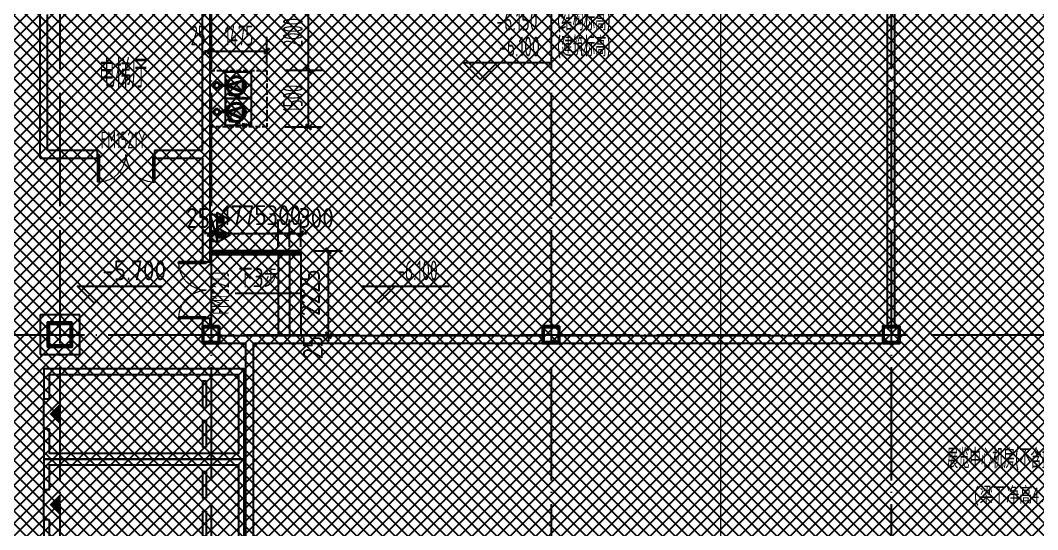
# Model space of a CAD drawing. Extents: x -473190 to 2138458, y -81875 to 2633646.
# Drawn here: x 476692 to 503612, y 84030 to 97516 of the extents above; entities that cross this region are included whole.
import ezdxf

# ---------------------------------------------------------------- set-up
doc = ezdxf.new("R2010")
doc.units = 0
doc.header["$LTSCALE"] = 1000
for name, pattern in [('DASH', [0.35, 0.25, -0.1]), ('DOTE', [2.42, 2, -0.2, 0.02, -0.2]), ('排水', [1.1, 1, -0.1])]:
    doc.linetypes.add(name, pattern=pattern)
for name, color, linetype in [('00-停车位', 67, 'Continuous'), ('A-COLUMN', 2, 'Continuous'), ('A-DIM_ELEV', 3, 'Continuous'), ('A-ROOM_NAME', 23, 'Continuous'), ('A-WALL', 2, 'Continuous'), ('DIM_ELEV', 3, 'Continuous'), ('DIM_SYMB', 3, 'Continuous'), ('DOOR_FIRE', 4, 'Continuous'), ('DOOR_FIRE_TEXT', 7, 'Continuous'), ('DOTE', 1, 'DOTE'), ('HANDRAIL', 3, 'Continuous'), ('PUB_DIM', 3, 'Continuous'), ('PUB_TEXT', 7, 'Continuous'), ('RF-QT', 30, 'Continuous'), ('SPACE', 7, 'Continuous'), ('W-EQUIP_消火栓', 7, 'Continuous'), ('W-EQUIP_灭火器', 7, 'Continuous'), ('排水', 4, 'Continuous'), ('集水坑', 4, 'Continuous')]:
    doc.layers.add(name, color=color, linetype=linetype)
for name, color, linetype, lineweight in [('A-2F-WALL$0$A-PUB_TEXT', 7, 'Continuous', 15), ('GPS-污水', 2, '排水', 40), ('钢柱', 51, 'Continuous', 35)]:
    doc.layers.add(name, color=color, linetype=linetype, lineweight=lineweight)
doc.styles.add('8B2_02', font='tssdeng.shx', dxfattribs={"width": 0.6, "bigfont": 'TSSDCHN.shx'})
doc.styles.add('_TCH_DIM_T3', font='tssdeng.shx', dxfattribs={"width": 0.564706, "bigfont": '@@@tssdchn.shx'})
doc.styles.add('_TCH_WINDOW', font='tssdeng.shx', dxfattribs={"width": 0.8, "height": 3.5, "bigfont": 'tssdchn.shx'})
doc.styles.get("Standard").update_dxf_attribs({"font": 'gbenor.shx', "bigfont": 'gbcbig.shx'})
doc.styles.add('STANDARD_T3', font='gbenor.shx', dxfattribs={"bigfont": 'gbcbig.shx'})
doc.styles.add('黑体', font='simhei.ttf', dxfattribs={"width": 0.65})
doc.dimstyles.new('_TCH_ARCH&&150', dxfattribs={"dimtxt": 525, "dimasz": 150, "dimexe": 375, "dimexo": 450, "dimgap": 150, "dimtad": 1, "dimdec": 0, "dimzin": 0, "dimdsep": 46, "dimtxsty": '_TCH_DIM_T3', "dimblk": 'ARCHTICK', "dimcen": 0.09, "dimclrt": 7, "dimazin": 2, "dimtfac": 1, "dimtdec": 0, "dimtix": 1, "dimtmove": 2, "dimatfit": 3, "dimfxl": 0, "dimtolj": 1, "dimtzin": 0, "dimarcsym": 0})
doc.dimstyles.new('STANDARD&&150', dxfattribs={"dimtxt": 525, "dimasz": 150, "dimexe": 375, "dimexo": 450, "dimgap": 225, "dimtad": 1, "dimdec": 0, "dimzin": 0, "dimdsep": 46, "dimtxsty": 'STANDARD_T3', "dimblk": 'ARCHTICK', "dimcen": 0.09, "dimadec": 0, "dimazin": 0, "dimtfac": 1, "dimtdec": 0, "dimtix": 1, "dimtmove": 2, "dimatfit": 3, "dimfxl": 0, "dimtolj": 1, "dimtzin": 0, "dimarcsym": 0})

# ---------------------------------------------------------------- blocks, each defined once
blk = doc.blocks.new('车位2400x5300')
at = {"layer": '00-停车位', "color": 251}
for p, q in [((-875, -1000), (-175, -1000)), ((-875, -1100), (-875, -1000)), ((-175, -1100), (-175, -1000)), ((175, -1000), (875, -1000)), ((175, -1100), (175, -1000)), ((875, -1100), (875, -1000)), ((-875, -1100), (-175, -1100)), ((175, -1100), (875, -1100)), ((400, -5300), (-400, -5300))]:
    blk.add_line(p, q, dxfattribs=at)
blk.add_lwpolyline([(400, -5150), (400, -5300), (1200, -5300), (1200, 0), (-1200, 0), (-1200, -5300), (-400, -5300), (-400, -5150), (-1050, -5150), (-1050, -150), (1050, -150), (1050, -5150), (400, -5150)], dxfattribs=at)
blk.add_lwpolyline([(0, -5150, 0, 600, 0), (0, -4850, 600, 600, 0)], format="xyseb", dxfattribs=at)
blk = doc.blocks.new('$SB01_1')
h = blk.add_hatch(color=256)
h.dxf.hatch_style = 1
h.paths.add_polyline_path([(-0.381, -0.323), (0.5, 0), (-0.381, 0.323)])
h.paths.add_polyline_path([(0, 0), (0.002, 0), (0.002, 0.001), (0, 0.001)], flags=24)
h.paths.add_polyline_path([(0, -0.002), (0.003, -0.002), (0.003, -0.001), (0, -0.001)], flags=24)
h.paths.add_polyline_path([(0, -0.003), (0.003, -0.003), (0.003, -0.002), (0, -0.002)], flags=24)
for p, q in [((0.5, 0), (-0.381, 0.323)), ((-0.381, 0.323), (-0.381, -0.323)), ((0.5, 0), (-0.381, -0.323))]:
    blk.add_line(p, q)
blk.add_circle((0, 0), 0.5)
at = {"flags": 1}
for tag, p in [('UNIT', (0, 0)), ('SPEC', (0, -0.002)), ('WHAT', (0, -0.003))]:
    blk.add_attdef(tag, p, '', height=0.001, dxfattribs=at)
blk = doc.blocks.new('人防集水坑')
at = {"layer": 'GPS-污水', "linetype": '排水'}
for p, q in [((307486, 701151), (307284, 701151)), ((307486, 700451), (307284, 700451))]:
    blk.add_line(p, q, dxfattribs=at)
for centre in [(307561, 701151), (307561, 700451)]:
    blk.add_circle(centre, 75, dxfattribs=at)
at = {"layer": '集水坑', "linetype": 'DASH', "ltscale": 0.5}
blk.add_lwpolyline([(306241, 700051), (306241, 701551), (307741, 701551), (307741, 700051)], close=True, dxfattribs=at)
at = {"layer": '集水坑', "linetype": 'Continuous', "ltscale": 0.5}
for points in [[(306641, 701501), (306641, 700801), (307341, 700801), (307341, 701501)], [(306641, 700801), (306641, 700101), (307341, 700101), (307341, 700801)]]:
    blk.add_lwpolyline(points, close=True, dxfattribs=at)
at = {"layer": '集水坑', "linetype": 'DASH', "ltscale": 0.5}
for points in [[(307341, 700801), (307237, 701397), (306641, 701501)], [(307347, 700101), (307243, 700697), (306647, 700801)]]:
    blk.add_lwpolyline(points, dxfattribs=at)
at = {"layer": 'GPS-污水', "linetype": '排水', "xscale": -480.0000000000002, "yscale": 480.0000000000002, "zscale": 480.0000000000002, "rotation": 176.2535374729293}
for p in [(307045, 701164, 0), (307045, 700464, 0)]:
    blk.add_blockref('$SB01_1', p, dxfattribs=at)
blk = doc.blocks.new('_ArchTick')
at = {"color": 0, "linetype": 'ByBlock', "const_width": 0.4}
blk.add_lwpolyline([(-0.5, -0.5), (0.5, 0.5)], dxfattribs=at)
blk = doc.blocks.new('*D5239')
at = {"layer": 'Defpoints', "color": 0, "transparency": 16777216}
for p in [(45684, -86418), (46762, -86418), (45684, -88418)]:
    blk.add_point(p, dxfattribs=at)
at = {"layer": 'PUB_DIM', "color": 0, "lineweight": -2, "transparency": 16777216}
for p, q in [((46134, -86418), (47137, -86418)), ((46762, -88418), (46762, -86418)), ((46134, -88418), (47137, -88418))]:
    blk.add_line(p, q, dxfattribs=at)
at = {"layer": 'PUB_DIM', "color": 0, "lineweight": -2, "transparency": 16777216, "xscale": 150, "yscale": 150, "zscale": 150}
for p, rotation in [((46762, -86418), 90), ((46762, -88418), 270)]:
    blk.add_blockref('_ArchTick', p, dxfattribs=dict(at, rotation=rotation))
at = {"layer": 'PUB_DIM', "color": 7, "transparency": 16777216, "insert": (46349, -87418), "char_height": 525, "attachment_point": 5, "rotation": 90, "style": '_TCH_DIM_T3'}
blk.add_mtext('\\A1;2000', dxfattribs=at)
blk = doc.blocks.new('*D5240')
at = {"layer": 'Defpoints', "color": 0, "transparency": 16777216}
for p in [(45684, -88418), (46762, -88418), (45684, -89918)]:
    blk.add_point(p, dxfattribs=at)
at = {"layer": 'PUB_DIM', "color": 0, "lineweight": -2, "transparency": 16777216}
for p, q in [((46134, -88418), (47137, -88418)), ((46762, -89918), (46762, -88418)), ((46134, -89918), (47137, -89918))]:
    blk.add_line(p, q, dxfattribs=at)
at = {"layer": 'PUB_DIM', "color": 0, "lineweight": -2, "transparency": 16777216, "xscale": 150, "yscale": 150, "zscale": 150}
for p, rotation in [((46762, -88418), 90), ((46762, -89918), 270)]:
    blk.add_blockref('_ArchTick', p, dxfattribs=dict(at, rotation=rotation))
at = {"layer": 'PUB_DIM', "color": 7, "transparency": 16777216, "insert": (46349, -89168), "char_height": 525, "attachment_point": 5, "rotation": 90, "style": '_TCH_DIM_T3'}
blk.add_mtext('\\A1;1500', dxfattribs=at)
blk = doc.blocks.new('*D5241')
at = {"layer": 'Defpoints', "color": 0, "transparency": 16777216}
for p in [(45659, -87908), (44184, -88695), (45659, -88695)]:
    blk.add_point(p, dxfattribs=at)
at = {"layer": 'PUB_DIM', "color": 0, "lineweight": -2, "transparency": 16777216}
for p, q in [((44184, -88245), (44184, -87533)), ((45659, -88245), (45659, -87533)), ((44184, -87908), (45659, -87908))]:
    blk.add_line(p, q, dxfattribs=at)
at = {"layer": 'PUB_DIM', "color": 0, "lineweight": -2, "transparency": 16777216, "xscale": 150, "yscale": 150, "zscale": 150, "rotation": 180}
blk.add_blockref('_ArchTick', (44184, -87908), dxfattribs=at)
at = {"layer": 'PUB_DIM', "color": 0, "lineweight": -2, "transparency": 16777216, "xscale": 150, "yscale": 150, "zscale": 150}
blk.add_blockref('_ArchTick', (45659, -87908), dxfattribs=at)
at = {"layer": 'PUB_DIM', "color": 7, "transparency": 16777216, "insert": (44921, -87496), "char_height": 525, "attachment_point": 5, "style": '_TCH_DIM_T3'}
blk.add_mtext('\\A1;1475', dxfattribs=at)
blk = doc.blocks.new('*D5242')
at = {"layer": 'Defpoints', "color": 0, "transparency": 16777216}
for p in [(44184, -87908), (44159, -88695), (44184, -88695)]:
    blk.add_point(p, dxfattribs=at)
at = {"layer": 'PUB_DIM', "color": 0, "lineweight": -2, "transparency": 16777216}
for p, q in [((44159, -88245), (44159, -87533)), ((44184, -88245), (44184, -87533)), ((44159, -87908), (44009, -87908)), ((44159, -87908), (44184, -87908)), ((44184, -87908), (44334, -87908))]:
    blk.add_line(p, q, dxfattribs=at)
at = {"layer": 'PUB_DIM', "color": 0, "lineweight": -2, "transparency": 16777216, "xscale": 150, "yscale": 150, "zscale": 150}
blk.add_blockref('_ArchTick', (44159, -87908), dxfattribs=at)
at = {"layer": 'PUB_DIM', "color": 0, "lineweight": -2, "transparency": 16777216, "xscale": 150, "yscale": 150, "zscale": 150, "rotation": 180}
blk.add_blockref('_ArchTick', (44184, -87908), dxfattribs=at)
at = {"layer": 'PUB_DIM', "color": 7, "transparency": 16777216, "insert": (43844, -87496), "char_height": 525, "attachment_point": 5, "style": '_TCH_DIM_T3'}
blk.add_mtext('\\A1;25', dxfattribs=at)
blk = doc.blocks.new('A$C00330F2E')
at = {"layer": 'A-COLUMN'}
for p, q in [((5375, -62800), (4325, -62800)), ((4325, -62800), (4325, -63850)), ((5375, -63850), (5375, -62800)), ((4325, -63850), (5375, -63850))]:
    blk.add_line(p, q, dxfattribs=at)
at = {"layer": '钢柱', "color": 4, "lineweight": 35}
for points in [[(5175, -63000), (4525, -63000), (4525, -63650), (5175, -63650)], [(5135, -63610), (4565, -63610), (4565, -63040), (5135, -63040)], [(9075, -63100), (8625, -63100), (8625, -63550), (9075, -63550)], [(9045, -63520), (8655, -63520), (8655, -63130), (9045, -63130)], [(18075, -63100), (17625, -63100), (17625, -63550), (18075, -63550)], [(18045, -63520), (17655, -63520), (17655, -63130), (18045, -63130)], [(27075, -63100), (26625, -63100), (26625, -63550), (27075, -63550)], [(27045, -63520), (26655, -63520), (26655, -63130), (27045, -63130)]]:
    blk.add_lwpolyline(points, close=True, dxfattribs=at)
blk = doc.blocks.new('A$C4F5A101F')
at = {"layer": 'DOTE', "color": 16, "linetype": 'DOTE', "ltscale": 1.5}
for p, q in [((-251939.7, 16373.7), (-251939.7, -213765.2)), ((-247939.7, 16373.7), (-247939.7, -213765.2)), ((-238939.7, 16373.7), (-238939.7, -213765.2)), ((-229939.7, 16373.7), (-229939.7, -213765.2)), ((-297848.4, -66257.4), (-173939.7, -66257.4))]:
    blk.add_line(p, q, dxfattribs=at)
blk = doc.blocks.new('$TwtSys$00000434')
for p, q in [((-0.5, 0.5), (-0.5, -0.5)), ((-0.5, -0.5), (0.5, 0.5)), ((0.5, 0.5), (-0.5, 0.5)), ((0.5, -0.5), (0.5, 0.5)), ((-0.5, -0.5), (0.5, -0.5))]:
    blk.add_line(p, q)
blk.add_solid([(0.5, -0.5), (0.5, 0.5), (-0.5, -0.5)])
blk = doc.blocks.new('$TwtSys$00000546')
h = blk.add_hatch()
h.set_pattern_fill('ANSI31', color=256, scale=200, style=0)
h.set_pattern_definition([(45, (-38543.802, -6670.83), (-17.67767, 17.67767), [])])
h.paths.add_polyline_path([(-65, 174), (65, 174), (65, 44), (-65, 44)])
for points in [[(0, 344), (-198, 0), (198, 0)], [(-65, 174), (65, 174), (65, 44), (-65, 44)]]:
    blk.add_lwpolyline(points, close=True)
blk = doc.blocks.new('ADFASDF')
h = blk.add_hatch()
h.set_pattern_fill('ANSI37', color=8, scale=150)
h.set_pattern_definition([(45, (0, 0), (-168.3798, 168.3798), []), (135, (0, 0), (-168.3798, -168.3798), [])])
h.paths.add_polyline_path([(521397, 239186), (521397, 224886), (539697, 224886), (539697, 169261), (524947, 169261), (524947, 171211), (527822, 171211), (527922, 176611), (501318, 176611), (501125, 109884), (530547, 109887), (530547, 107449), (538188, 100503), (536147, 98236), (540086, 94690), (517812, 69953), (517812, 59790), (482108, 20136), (405247, 20136), (405247, 26086), (391997, 40436), (391997, 64736), (399997, 64738), (399997, 239186), (409022, 239186)])
blk = doc.blocks.new('*D3461')
at = {"layer": 'Defpoints', "color": 0, "transparency": 16777216}
for p in [(484029, 91417), (484843, 91417), (484029, 89192)]:
    blk.add_point(p, dxfattribs=at)
at = {"layer": 'PUB_DIM', "color": 0, "lineweight": -2, "transparency": 16777216}
for p, q in [((484479, 91417), (485218, 91417)), ((484843, 89192), (484843, 91417)), ((484479, 89192), (485218, 89192))]:
    blk.add_line(p, q, dxfattribs=at)
at = {"layer": 'PUB_DIM', "color": 0, "lineweight": -2, "transparency": 16777216, "xscale": 150, "yscale": 150, "zscale": 150}
for p, rotation in [((484843, 91417), 90), ((484843, 89192), 270)]:
    blk.add_blockref('_ArchTick', p, dxfattribs=dict(at, rotation=rotation))
at = {"layer": 'PUB_DIM', "color": 0, "transparency": 16777216, "insert": (484356, 90305), "char_height": 525, "attachment_point": 5, "rotation": 90, "style": 'STANDARD_T3'}
blk.add_mtext('\\A1;2225', dxfattribs=at)
blk = doc.blocks.new('*D3462')
at = {"layer": 'Defpoints', "color": 0, "transparency": 16777216}
for p in [(484029, 89192), (484029, 89167), (484843, 89192)]:
    blk.add_point(p, dxfattribs=at)
at = {"layer": 'PUB_DIM', "color": 0, "lineweight": -2, "transparency": 16777216}
for p, q in [((484479, 89192), (485218, 89192)), ((484479, 89167), (485218, 89167)), ((484843, 89192), (484843, 89342)), ((484843, 89167), (484843, 89192)), ((484843, 89167), (484843, 89017))]:
    blk.add_line(p, q, dxfattribs=at)
at = {"layer": 'PUB_DIM', "color": 0, "lineweight": -2, "transparency": 16777216, "xscale": 150, "yscale": 150, "zscale": 150}
for p, rotation in [((484843, 89192), 270), ((484843, 89167), 90)]:
    blk.add_blockref('_ArchTick', p, dxfattribs=dict(at, rotation=rotation))
at = {"layer": 'PUB_DIM', "color": 0, "transparency": 16777216, "insert": (484431, 88853), "char_height": 525, "attachment_point": 5, "rotation": 90, "style": 'STANDARD_T3'}
blk.add_mtext('\\A1;25', dxfattribs=at)
blk = doc.blocks.new('*D3463')
at = {"layer": 'Defpoints', "color": 0, "transparency": 16777216}
for p in [(481737, 91870), (481712, 91071), (481737, 91071)]:
    blk.add_point(p, dxfattribs=at)
at = {"layer": 'PUB_DIM', "color": 0, "lineweight": -2, "transparency": 16777216}
for p, q in [((481712, 91521), (481712, 92245)), ((481737, 91521), (481737, 92245)), ((481712, 91870), (481562, 91870)), ((481712, 91870), (481737, 91870)), ((481737, 91870), (481887, 91870))]:
    blk.add_line(p, q, dxfattribs=at)
at = {"layer": 'PUB_DIM', "color": 0, "lineweight": -2, "transparency": 16777216, "xscale": 150, "yscale": 150, "zscale": 150}
blk.add_blockref('_ArchTick', (481712, 91870), dxfattribs=at)
at = {"layer": 'PUB_DIM', "color": 0, "lineweight": -2, "transparency": 16777216, "xscale": 150, "yscale": 150, "zscale": 150, "rotation": 180}
blk.add_blockref('_ArchTick', (481737, 91870), dxfattribs=at)
at = {"layer": 'PUB_DIM', "color": 0, "transparency": 16777216, "insert": (481397, 92282), "char_height": 525, "attachment_point": 5, "style": 'STANDARD_T3'}
blk.add_mtext('\\A1;25', dxfattribs=at)
blk = doc.blocks.new('*D3464')
at = {"layer": 'Defpoints', "color": 0, "transparency": 16777216}
for p in [(483512, 91870), (481737, 91071), (483512, 91071)]:
    blk.add_point(p, dxfattribs=at)
at = {"layer": 'PUB_DIM', "color": 0, "lineweight": -2, "transparency": 16777216}
for p, q in [((481737, 91521), (481737, 92245)), ((483512, 91521), (483512, 92245)), ((481737, 91870), (483512, 91870))]:
    blk.add_line(p, q, dxfattribs=at)
at = {"layer": 'PUB_DIM', "color": 0, "lineweight": -2, "transparency": 16777216, "xscale": 150, "yscale": 150, "zscale": 150, "rotation": 180}
blk.add_blockref('_ArchTick', (481737, 91870), dxfattribs=at)
at = {"layer": 'PUB_DIM', "color": 0, "lineweight": -2, "transparency": 16777216, "xscale": 150, "yscale": 150, "zscale": 150}
blk.add_blockref('_ArchTick', (483512, 91870), dxfattribs=at)
at = {"layer": 'PUB_DIM', "color": 0, "transparency": 16777216, "insert": (482625, 92357), "char_height": 525, "attachment_point": 5, "style": 'STANDARD_T3'}
blk.add_mtext('\\A1;1775', dxfattribs=at)
blk = doc.blocks.new('*D3465')
at = {"layer": 'Defpoints', "color": 0, "transparency": 16777216}
for p in [(483812, 91870), (483512, 91071), (483812, 91071)]:
    blk.add_point(p, dxfattribs=at)
at = {"layer": 'PUB_DIM', "color": 0, "lineweight": -2, "transparency": 16777216}
for p, q in [((483512, 91521), (483512, 92245)), ((483812, 91521), (483812, 92245)), ((483512, 91870), (483362, 91870)), ((483512, 91870), (483812, 91870)), ((483812, 91870), (483962, 91870))]:
    blk.add_line(p, q, dxfattribs=at)
at = {"layer": 'PUB_DIM', "color": 0, "lineweight": -2, "transparency": 16777216, "xscale": 150, "yscale": 150, "zscale": 150}
blk.add_blockref('_ArchTick', (483512, 91870), dxfattribs=at)
at = {"layer": 'PUB_DIM', "color": 0, "lineweight": -2, "transparency": 16777216, "xscale": 150, "yscale": 150, "zscale": 150, "rotation": 180}
blk.add_blockref('_ArchTick', (483812, 91870), dxfattribs=at)
at = {"layer": 'PUB_DIM', "color": 0, "transparency": 16777216, "insert": (483662, 92357), "char_height": 525, "attachment_point": 5, "style": 'STANDARD_T3'}
blk.add_mtext('\\A1;300', dxfattribs=at)
blk = doc.blocks.new('*D3466')
at = {"layer": 'Defpoints', "color": 0, "transparency": 16777216}
for p in [(484112, 91870), (483812, 91071), (484112, 91071)]:
    blk.add_point(p, dxfattribs=at)
at = {"layer": 'PUB_DIM', "color": 0, "lineweight": -2, "transparency": 16777216}
for p, q in [((483812, 91521), (483812, 92245)), ((484112, 91521), (484112, 92245)), ((483812, 91870), (483662, 91870)), ((483812, 91870), (484112, 91870)), ((484112, 91870), (484262, 91870))]:
    blk.add_line(p, q, dxfattribs=at)
at = {"layer": 'PUB_DIM', "color": 0, "lineweight": -2, "transparency": 16777216, "xscale": 150, "yscale": 150, "zscale": 150}
blk.add_blockref('_ArchTick', (483812, 91870), dxfattribs=at)
at = {"layer": 'PUB_DIM', "color": 0, "lineweight": -2, "transparency": 16777216, "xscale": 150, "yscale": 150, "zscale": 150, "rotation": 180}
blk.add_blockref('_ArchTick', (484112, 91870), dxfattribs=at)
at = {"layer": 'PUB_DIM', "color": 0, "transparency": 16777216, "insert": (484524, 92282), "char_height": 525, "attachment_point": 5, "style": 'STANDARD_T3'}
blk.add_mtext('\\A1;300', dxfattribs=at)
blk = doc.blocks.new('$DorLib2D$00000002')
for p, q in [((-0.5, 0), (-0.5, 0.4875)), ((-0.475, 0.4875), (-0.5, 0.4875)), ((-0.475, 0), (-0.475, 0.4875)), ((0.475, 0), (0.475, 0.4875)), ((0.475, 0.4875), (0.5, 0.4875)), ((0.5, 0), (0.5, 0.4875)), ((-0.5, 0), (-0.475, 0)), ((0.5, 0), (0.475, 0))]:
    blk.add_line(p, q)
at = {"lineweight": 13}
for centre, start, end in [((-0.4875, 0), 0, 88.53072), ((0.4875, 0), 91.46928, 180)]:
    blk.add_arc(centre, 0.4875, start, end, dxfattribs=at)
blk = doc.blocks.new('A$C3672542B')
at = {"layer": '排水', "color": 3, "linetype": 'DASH'}
for points in [[(46899.2, -87177.7, 0, 0, 0), (46187.3, -87889.6, 160, 0, 0), (45763.1, -88313.9, 0, 0, 0)], [(46899.2, -91158.7, 0, 0, 0), (46187.3, -90446.8, 160, 0, 0), (45763.1, -90022.6, 0, 0, 0)]]:
    blk.add_lwpolyline(points, format="xyseb", dxfattribs=at)
at = {"layer": '集水坑', "linetype": 'Continuous', "rotation": 180}
blk.add_blockref('人防集水坑', (351899.7, 611632.5), dxfattribs=at)
at = {"layer": 'PUB_DIM'}
for p1, p2, distance, picture, middle in [((45683.7, -88418.2), (45683.7, -86418.2), -1078.1, '*D5239', (46349.3, -87418.2)), ((44183.7, -88694.5), (45658.7, -88694.5), 786.2, '*D5241', (44921.2, -87495.8)), ((45683.7, -89918.2), (45683.7, -88418.2), -1078.1, '*D5240', (46349.3, -89168.2))]:
    dim = blk.add_aligned_dim(p1=p1, p2=p2, distance=distance, dimstyle='_TCH_ARCH&&150', dxfattribs=at)
    dim.commit()
    dim.dimension.update_dxf_attribs({"geometry": picture, "text_midpoint": middle})
dim = blk.add_linear_dim(base=(44183.7, -87908.3), p1=(44158.7, -88694.5), p2=(44183.7, -88694.5), angle=0, dimstyle='_TCH_ARCH&&150', dxfattribs=at)
dim.commit()
dim.dimension.update_dxf_attribs({"geometry": '*D5242', "text_midpoint": (43843.9, -87495.8), "dimtype": 161})

msp = doc.modelspace()

# ---------------------------------------------------------------- hatches: boundary and pattern name
at = {"layer": 'DIM_SYMB'}
msp.add_hatch(color=256, dxfattribs=at).paths.add_polyline_path([(484112.2, 90292.4), (483662.2, 90292.4), (483662.2, 90352.4)])

# ---------------------------------------------------------------- linework, layer by layer
at = {"linetype": 'DASH', "const_width": 40}
msp.add_lwpolyline([(495222.5, 183234.3), (495222.5, -66868.2)], dxfattribs=at)
at = {"layer": 'A-COLUMN'}
for p, q in [((481962.2, 89417.4), (481512.2, 89417.4)), ((481512.2, 89417.4), (481512.2, 88967.4)), ((481962.2, 88967.4), (481962.2, 89417.4)), ((490962.2, 89417.4), (490512.2, 89417.4)), ((490512.2, 89417.4), (490512.2, 88967.4)), ((490962.2, 88967.4), (490962.2, 89417.4)), ((499962.2, 89417.4), (499512.2, 89417.4)), ((499512.2, 89417.4), (499512.2, 88967.4)), ((499962.2, 88967.4), (499962.2, 89417.4)), ((481512.2, 88967.4), (481962.2, 88967.4)), ((490512.2, 88967.4), (490962.2, 88967.4)), ((499512.2, 88967.4), (499962.2, 88967.4))]:
    msp.add_line(p, q, dxfattribs=at)
at = {"layer": 'A-DIM_ELEV'}
for p, q in [((488857.2, 95952.4), (488407.2, 96402.4)), ((488407.2, 96402.4), (490741, 96402.4)), ((488857.2, 95952.4), (489307.2, 96402.4)), ((486156.3, 90025.3), (485706.3, 90475.3)), ((485706.3, 90475.3), (488040.1, 90475.3)), ((486156.3, 90025.3), (486606.3, 90475.3))]:
    msp.add_line(p, q, dxfattribs=at)
at = {"layer": 'A-WALL'}
for p, q in [((481512.2, 94067.4), (481512.2, 97967.4)), ((481712.2, 93967.4), (481712.2, 97967.4)), ((499637.2, 89417.4), (499637.2, 97917.4)), ((499837.2, 89417.4), (499837.2, 97917.4)), ((477212.2, 93867.4), (477212.2, 97667.4)), ((477412.2, 94067.4), (477412.2, 97667.4)), ((478737.2, 94067.4), (477412.2, 94067.4)), ((478737.2, 93867.4), (478737.2, 94067.4)), ((481512.2, 94067.4), (480237.2, 94067.4)), ((480237.2, 94067.4), (480237.2, 93867.4)), ((481712.2, 91117.4), (481712.2, 93967.4)), ((477212.2, 93867.4), (478737.2, 93867.4)), ((480237.2, 93867.4), (481512.2, 93867.4)), ((481512.2, 93867.4), (481512.2, 91117.4)), ((481512.2, 91117.4), (481712.2, 91117.4)), ((481712.2, 89617.4), (481512.2, 89617.4)), ((481512.2, 89617.4), (481512.2, 89417.4)), ((481712.2, 89417.4), (481712.2, 89617.4)), ((481962.2, 89167.4), (482762.2, 89167.4)), ((482762.2, 89167.4), (490512.2, 89167.4)), ((490962.2, 89167.4), (499512.2, 89167.4)), ((481962.2, 88967.4), (482662.2, 88967.4)), ((482662.2, 80167.4), (482662.2, 88967.4)), ((482862.2, 88967.4), (490512.2, 88967.4)), ((482862.2, 79967.4), (482862.2, 88967.4)), ((490962.2, 88967.4), (499512.2, 88967.4))]:
    msp.add_line(p, q, dxfattribs=at)
at = {"layer": 'DIM_ELEV'}
for p, q in [((478641.1, 90025.9), (478191.1, 90475.9)), ((478191.1, 90475.9), (480437.1, 90475.9)), ((478641.1, 90025.9), (479091.1, 90475.9))]:
    msp.add_line(p, q, dxfattribs=at)
at = {"layer": 'DIM_SYMB'}
msp.add_lwpolyline([(482378.7, 90292.4), (484112.2, 90292.4)], dxfattribs=at)
at = {"layer": 'HANDRAIL'}
for points in [[(481712.2, 91417.4), (484112.2, 91417.4)], [(481712.2, 91387.4), (484112.2, 91387.4)], [(481712.2, 91347.4), (484112.2, 91347.4)], [(481712.2, 91317.4), (481712.2, 91317.4), (484112.2, 91317.4)], [(483512.2, 91317.4), (483512.2, 89167.4)], [(483812.2, 91317.4), (483812.2, 89167.4)], [(484112.2, 91417.4), (484112.2, 89167.4)]]:
    msp.add_lwpolyline(points, dxfattribs=at)

# ---------------------------------------------------------------- block references
for name, p in [('A$C3672542B', (437553.5, 184610.6)), ('ADFASDF', (49490, -74243.9)), ('A$C00330F2E', (472887.2, 152517.4)), ('A$C00330F2E', (472887.2, 152517.4))]:
    msp.add_blockref(name, p)
at = {"layer": '00-停车位', "rotation": 270}
for p in [(482612.2, 87092.4), (482612.2, 84692.4)]:
    msp.add_blockref('车位2400x5300', p, dxfattribs=at)
at = {"layer": 'DOOR_FIRE'}
ref = msp.add_blockref('$DorLib2D$00000002', (479487.2, 93967.4), dxfattribs=dict(at, xscale=-1500, yscale=-1500, zscale=200))
ref.add_attrib('A', 'FM1521Y', (478818.5, 94124.1), dxfattribs={"layer": 'DOOR_FIRE_TEXT', "height": 446.25, "style": '_TCH_WINDOW', "width": 0.564706})
ref = msp.add_blockref('$DorLib2D$00000002', (481612.2, 90367.4), dxfattribs=dict(at, xscale=-1500, yscale=1500, zscale=200, rotation=90))
ref.add_attrib('A', 'FM1521J', (482215.2, 89727.7), dxfattribs={"layer": 'DOOR_FIRE_TEXT', "height": 446.25, "rotation": 90, "style": '_TCH_WINDOW', "width": 0.564706})
at = {"layer": 'RF-QT'}
msp.add_blockref('A$C4F5A101F', (729676.9, 155449.8), dxfattribs=at)
at = {"layer": 'W-EQUIP_消火栓', "xscale": 700, "yscale": 200, "zscale": 700, "rotation": 270}
msp.add_blockref('$TwtSys$00000434', (481812.2, 92016.2), dxfattribs=at)
at = {"layer": 'W-EQUIP_灭火器', "xscale": -1, "rotation": 270}
for p in [(481903.8, 92230.3), (481903.8, 91833.5)]:
    msp.add_blockref('$TwtSys$00000546', p, dxfattribs=at)

# ---------------------------------------------------------------- texts
at = {"layer": 'A-2F-WALL$0$A-PUB_TEXT', "style": '8B2_02', "width": 0.6}
for s, p in [('-6.150', (489290.6, 97242.4)), ('(结构标高)', (490891, 97242.4)), ('-6.100', (489363.3, 96559.9)), ('(建筑标高)', (490891, 96559.9)), ('-6.100', (486662.4, 90632.8))]:
    msp.add_text(s, height=525, dxfattribs=at).set_placement(p)
at = {"layer": 'A-ROOM_NAME', "style": '8B2_02', "width": 0.6}
for s, height, p in [('电梯厅', 750, (478768.6, 95726.2)), ('展览中心机房(不含控制室)', 525, (501213.1, 85650.6))]:
    msp.add_text(s, height=height, dxfattribs=at).set_placement(p)
at = {"layer": 'PUB_TEXT'}
for s, height, p in [('-5.700', 525, (478860.5, 90633.4)), ('下3步', 506.38, (482467.8, 90449.9))]:
    msp.add_text(s, height=height, dxfattribs=at).set_placement(p)
at = {"layer": 'SPACE', "color": 1, "style": '黑体', "width": 0.65}
msp.add_text('(梁下净高4.5m)', height=394.3, dxfattribs=at).set_placement((501900.7, 84761.2))

# ---------------------------------------------------------------- dimensions: what is measured, and where the dimension line sits
at = {"layer": 'PUB_DIM'}
for base, p1, p2, angle, picture, middle in [((481737.2, 91869.6), (481712.2, 91071.3), (481737.2, 91071.3), 0, '*D3463', (481397.5, 92282.1)), ((484112.2, 91869.6), (483812.2, 91071.3), (484112.2, 91071.3), 0, '*D3466', (484523.9, 92282.1)), ((484843.4, 89192.4), (484029, 89167.4), (484029, 89192.4), 90, '*D3462', (484430.9, 88852.6))]:
    dim = msp.add_linear_dim(base=base, p1=p1, p2=p2, angle=angle, dimstyle='STANDARD&&150', dxfattribs=at)
    dim.commit()
    dim.dimension.update_dxf_attribs({"geometry": picture, "text_midpoint": middle, "dimtype": 129})
for p1, p2, distance, picture, middle in [((481737.2, 91071.3), (483512.2, 91071.3), 798.3, '*D3464', (482624.7, 92357.1)), ((483512.2, 91071.3), (483812.2, 91071.3), 798.3, '*D3465', (483662.2, 92357.1)), ((484029, 89192.4), (484029, 91417.4), -814.4, '*D3461', (484355.9, 90304.9))]:
    dim = msp.add_aligned_dim(p1=p1, p2=p2, distance=distance, dimstyle='STANDARD&&150', dxfattribs=at)
    dim.commit()
    dim.dimension.update_dxf_attribs({"geometry": picture, "text_midpoint": middle})

doc.saveas('drawing.dxf')
